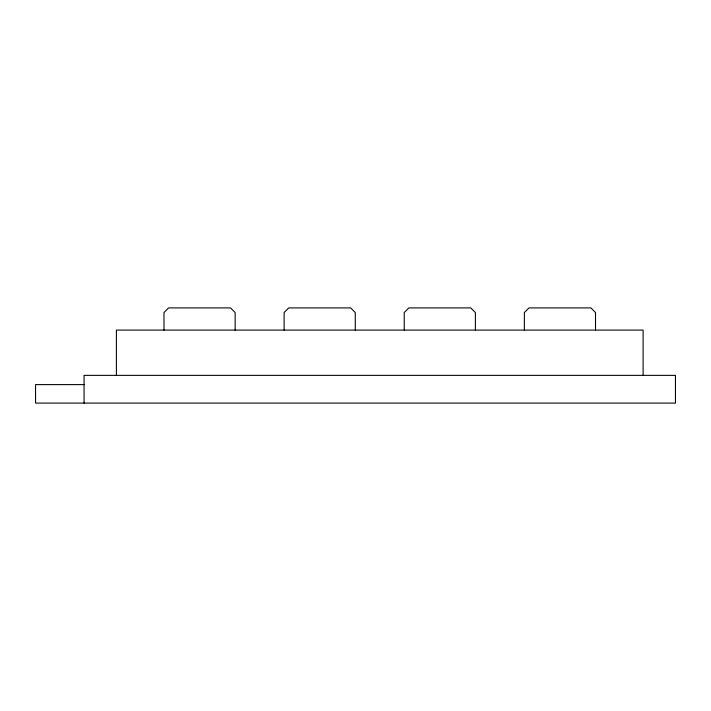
<?xml version="1.0" encoding="UTF-8"?>
<svg xmlns="http://www.w3.org/2000/svg" width="711" height="711" viewBox="0 0 711 711"><rect width="100%" height="100%" fill="white"/><g stroke="black" fill="none" stroke-linecap="round" stroke-linejoin="round"><path stroke-width="1.07" d="M84.058 384.607L35.55 384.607L35.55 403.093L675.45 403.093L675.45 375.364L84.058 375.364L84.058 403.093M643.108 375.364L643.108 330.091L116.4 330.091L116.4 375.364M595.516 330.091L595.516 312.529L590.903 307.907L528.993 307.907L524.371 312.529L524.371 330.091M475.392 330.091L475.392 312.529L470.771 307.907L408.861 307.907L404.239 312.529L404.239 330.091M355.269 330.091L355.269 312.529L350.647 307.907L288.737 307.907L284.116 312.529L284.116 330.091M235.145 330.091L235.145 312.529L230.524 307.907L168.614 307.907L163.992 312.529L163.992 330.091"/></g></svg>
